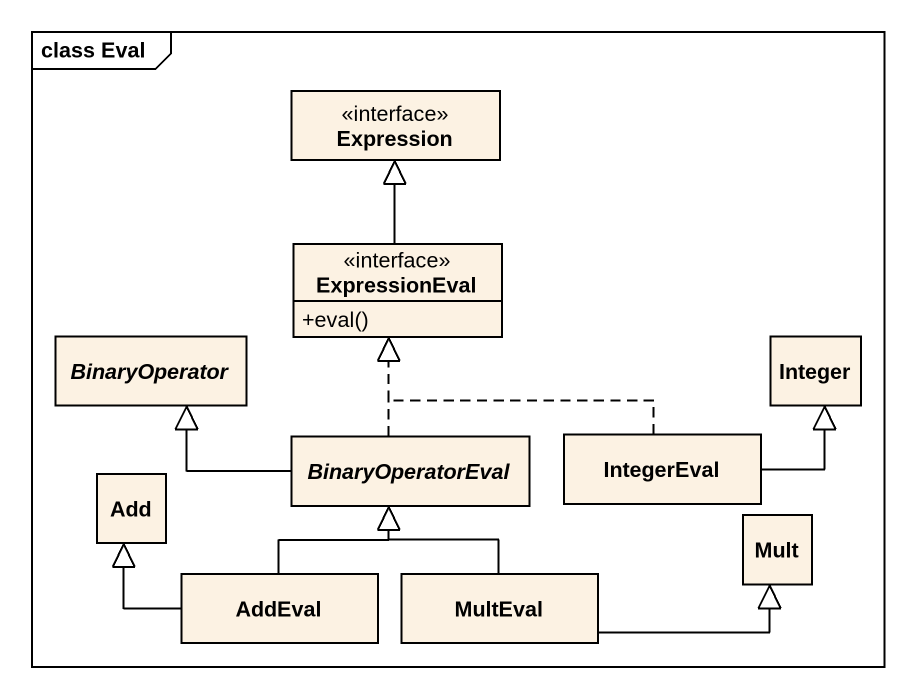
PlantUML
@startuml
mainframe class Eval
hide circle
hide empty members
skinparam classAttributeIconSize 0
interface Expression
interface ExpressionEval {
  +eval()
}
abstract class BinaryOperator
class Integer
class Add
abstract class BinaryOperatorEval
class IntegerEval
class Mult
class AddEval
class MultEval
ExpressionEval -up-|> Expression
BinaryOperatorEval .up.|> ExpressionEval
BinaryOperatorEval -left-|> BinaryOperator
IntegerEval .up.|> ExpressionEval
IntegerEval -up-|> Integer
AddEval -up-|> Add
AddEval -up-|> BinaryOperatorEval
MultEval -up-|> BinaryOperatorEval
MultEval -right-|> Mult
@enduml
